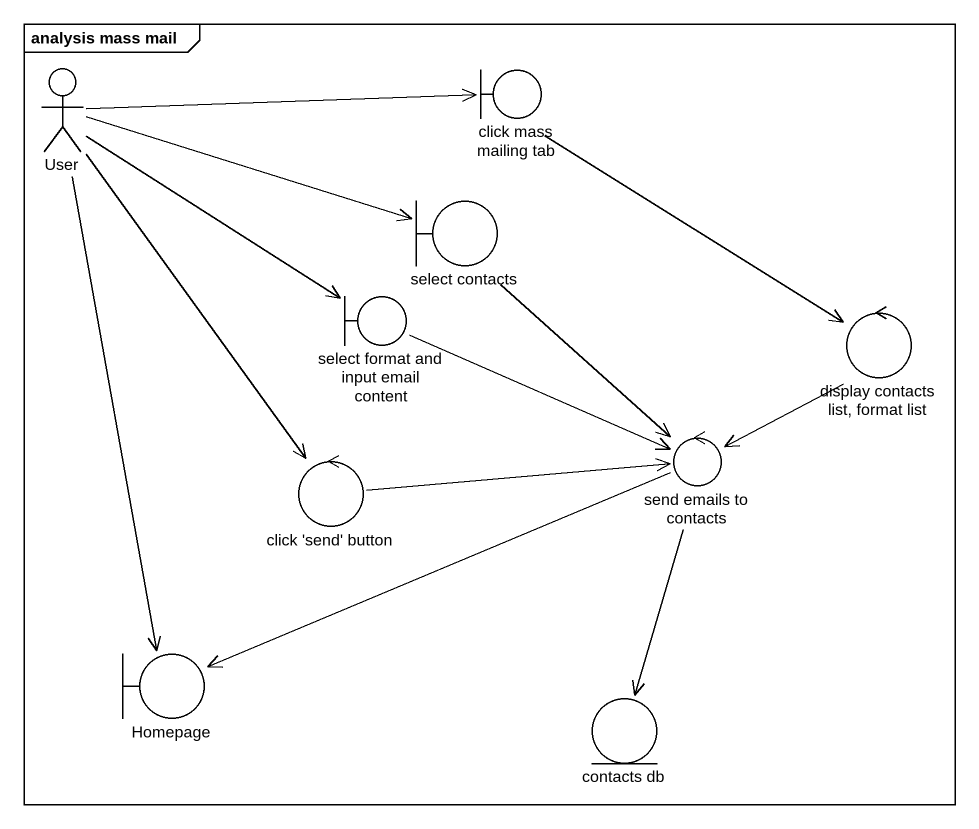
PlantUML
@startuml
mainframe analysis mass mail
actor User
boundary "click mass mailing tab" as click_mass_mailing_tab
boundary "select contacts" as select_contacts
boundary "select format and input email content" as select_format_and_input
control "display contacts list, format list" as display_contacts_list
control "click 'send' button" as click_send_button
control "send emails to contacts" as send_emails_to_contacts
boundary Homepage
entity "contacts db" as contacts_db
User -right-> click_mass_mailing_tab
User -right-> select_contacts
User --> select_format_and_input
User --> click_send_button
User --> Homepage
click_mass_mailing_tab --> display_contacts_list
select_contacts --> send_emails_to_contacts
select_format_and_input -right-> send_emails_to_contacts
display_contacts_list --> send_emails_to_contacts
click_send_button -right-> send_emails_to_contacts
send_emails_to_contacts -left-> Homepage
send_emails_to_contacts --> contacts_db
@enduml
